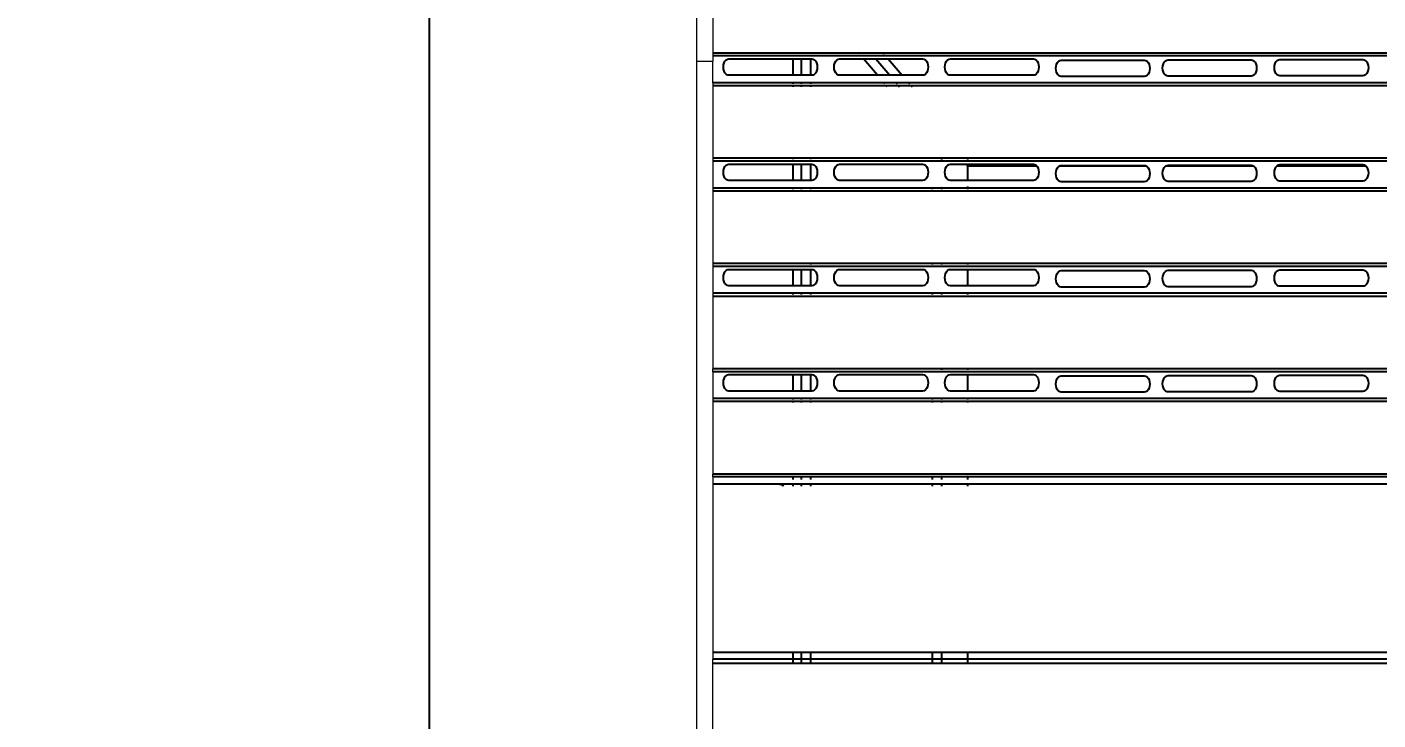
# Model space of a CAD drawing. Header units: inches. Extents: x 236662 to 497023, y -248575 to 81795.
# Drawn here: x 284144 to 284866, y -238488 to -238118 of the extents above; entities that cross this region are included whole.
import ezdxf

# ---------------------------------------------------------------- set-up
doc = ezdxf.new("R2010")
doc.units = ezdxf.units.IN
doc.header["$LTSCALE"] = 10
doc.header["$MEASUREMENT"] = 0
doc.layers.add('04. HP_CUA', color=153, linetype='Continuous')
doc.layers.add('08. HP_DIM', color=118, linetype='Continuous')
doc.layers.add('06. HP_THAY 1', color=134, linetype='Continuous', lineweight=15)
doc.styles.add('text2', font='VHELVCN.TTF')
doc.dimstyles.new('AL-100 (1-50)', dxfattribs={"dimscale": 0.5, "dimtxt": 220, "dimasz": 150, "dimexe": 150, "dimexo": 150, "dimgap": 80, "dimtad": 1, "dimdec": 0, "dimzin": 9, "dimtxsty": 'text2', "dimblk": 'ARCHTICK', "dimcen": 1, "dimdle": 150, "dimclrd": 256, "dimclre": 256, "dimclrt": 7, "dimadec": 0, "dimazin": 0, "dimtfac": 1, "dimtdec": 0, "dimtix": 1, "dimtmove": 2, "dimatfit": 3, "dimldrblk": 'ARCHTICK', "dimfxl": 1, "dimtolj": 1, "dimtzin": 0, "dimlwd": -1, "dimlwe": -1, "dimarcsym": 0})

# ---------------------------------------------------------------- blocks, each defined once
blk = doc.blocks.new('_ArchTick')
at = {"color": 0, "linetype": 'ByBlock', "const_width": 0.15}
blk.add_lwpolyline([(-0.5, -0.5), (0.5, 0.5)], dxfattribs=at)
blk = doc.blocks.new('*D1273')
at = {"layer": '08. HP_DIM', "transparency": 16777216}
for p, q in [((284117.43, -240697.92), (284117.43, -237747.94)), ((284623.91, -237822.94), (284042.43, -237822.94)), ((284427.06, -240622.92), (284042.43, -240622.92))]:
    blk.add_line(p, q, dxfattribs=at)
at = {"layer": 'Defpoints', "color": 0, "transparency": 16777216}
for p in [(284117.43, -237822.94), (284698.91, -237822.94), (284502.06, -240622.92)]:
    blk.add_point(p, dxfattribs=at)
at = {"layer": '08. HP_DIM', "transparency": 16777216, "xscale": 75, "yscale": 75, "zscale": 75}
for p, rotation in [((284117.43, -237822.94), 90), ((284117.43, -240622.92), 270)]:
    blk.add_blockref('_ArchTick', p, dxfattribs=dict(at, rotation=rotation))
at = {"layer": '08. HP_DIM', "color": 7, "transparency": 16777216, "insert": (284021.26, -239222.93), "char_height": 110, "attachment_point": 5, "rotation": 90, "style": 'text2'}
blk.add_mtext('\\A1;2800', dxfattribs=at)
blk = doc.blocks.new('*D1275')
at = {"layer": '08. HP_DIM', "transparency": 16777216}
for p, q in [((284359.24, -240697.92), (284359.24, -237947.92)), ((284427.06, -238022.92), (284284.24, -238022.92)), ((284427.06, -240622.92), (284284.24, -240622.92))]:
    blk.add_line(p, q, dxfattribs=at)
at = {"layer": 'Defpoints', "color": 0, "transparency": 16777216}
for p in [(284359.24, -238022.92), (284502.06, -238022.92), (284502.06, -240622.92)]:
    blk.add_point(p, dxfattribs=at)
at = {"layer": '08. HP_DIM', "transparency": 16777216, "xscale": 75, "yscale": 75, "zscale": 75}
for p, rotation in [((284359.24, -238022.92), 90), ((284359.24, -240622.92), 270)]:
    blk.add_blockref('_ArchTick', p, dxfattribs=dict(at, rotation=rotation))
at = {"layer": '08. HP_DIM', "color": 7, "transparency": 16777216, "insert": (284263.07, -239322.92), "char_height": 110, "attachment_point": 5, "rotation": 90, "style": 'text2'}
blk.add_mtext('\\A1;2600', dxfattribs=at)

msp = doc.modelspace()

# ---------------------------------------------------------------- linework, layer by layer
at = {"layer": '04. HP_CUA'}
for p, q in [((284553.36, -238131.83), (284510.5, -238131.83)), ((286988.17, -238133.38), (284510.5, -238133.38)), ((284516.3, -238138.18), (284516.59, -238137.12)), ((284516.59, -238137.12), (284517.06, -238136.22)), ((284517.06, -238136.22), (284517.67, -238135.52)), ((284517.67, -238135.52), (284518.37, -238135.08)), ((284518.37, -238135.08), (284519.13, -238134.93)), ((284519.13, -238134.93), (284553.36, -238134.93)), ((284553.36, -238131.74), (284553.36, -238131.83)), ((284558.03, -238131.83), (284553.36, -238131.83)), ((284553.36, -238132.06), (284553.36, -238132.21)), ((284553.36, -238134.93), (284553.36, -238143.7)), ((284553.36, -238134.93), (284558.03, -238134.93)), ((284558.03, -238131.83), (284558.03, -238131.74)), ((284562.69, -238131.83), (284558.03, -238131.83)), ((284558.03, -238132.2), (284558.03, -238131.97)), ((284558.03, -238143.7), (284558.03, -238134.93)), ((284558.03, -238134.93), (284562.69, -238134.93)), ((284562.69, -238131.74), (284562.69, -238131.83)), ((284588.46, -238131.83), (284562.69, -238131.83)), ((284562.69, -238132.08), (284562.69, -238132.26)), ((284562.69, -238134.93), (284562.69, -238143.7)), ((284562.69, -238134.93), (284563.47, -238134.93)), ((284563.47, -238134.93), (284564.23, -238135.08)), ((284564.23, -238135.08), (284564.94, -238135.52)), ((284564.94, -238135.52), (284565.54, -238136.22)), ((284565.54, -238136.22), (284566.01, -238137.12)), ((284566.01, -238137.12), (284566.3, -238138.18)), ((284575.47, -238138.18), (284575.77, -238137.12)), ((284575.77, -238137.12), (284576.23, -238136.22)), ((284576.23, -238136.22), (284576.84, -238135.52)), ((284576.84, -238135.52), (284577.55, -238135.08)), ((284577.55, -238135.08), (284578.31, -238134.93)), ((284578.31, -238134.93), (284591.11, -238134.93)), ((284588.46, -238131.83), (284588.38, -238131.74)), ((284595.06, -238131.83), (284588.46, -238131.83)), ((284588.82, -238132.24), (284588.66, -238132.06)), ((284598.6, -238143.7), (284591.11, -238134.93)), ((284591.11, -238134.93), (284597.71, -238134.93)), ((284594.98, -238131.74), (284595.06, -238131.83)), ((284601.65, -238131.83), (284595.06, -238131.83)), ((284595.28, -238132.09), (284595.43, -238132.27)), ((284597.71, -238134.93), (284605.19, -238143.7)), ((284597.71, -238134.93), (284604.3, -238134.93)), ((284601.58, -238131.74), (284601.65, -238131.83)), ((285111.42, -238131.83), (284601.65, -238131.83)), ((284601.88, -238132.1), (284602.05, -238132.29)), ((284604.3, -238134.93), (284611.79, -238143.7)), ((284604.3, -238134.93), (284622.65, -238134.93)), ((284622.65, -238134.93), (284623.4, -238135.08)), ((284623.4, -238135.08), (284624.11, -238135.52)), ((284624.11, -238135.52), (284624.72, -238136.22)), ((284624.72, -238136.22), (284625.19, -238137.12)), ((284625.19, -238137.12), (284625.48, -238138.18)), ((284634.65, -238138.18), (284634.94, -238137.12)), ((284634.94, -238137.12), (284635.41, -238136.22)), ((284635.41, -238136.22), (284636.02, -238135.52)), ((284636.02, -238135.52), (284636.72, -238135.08)), ((284636.72, -238135.08), (284637.48, -238134.93)), ((284637.48, -238134.93), (284681.82, -238134.93)), ((284681.82, -238134.93), (284682.58, -238135.08)), ((284682.58, -238135.08), (284683.29, -238135.52)), ((284683.29, -238135.52), (284683.9, -238136.22)), ((284683.9, -238136.22), (284684.36, -238137.12)), ((284684.36, -238137.12), (284684.65, -238138.18)), ((284693.92, -238138.86), (284694.22, -238137.81)), ((284694.22, -238137.81), (284694.68, -238136.9)), ((284694.68, -238136.9), (284695.29, -238136.2)), ((284695.29, -238136.2), (284696, -238135.76)), ((284696, -238135.76), (284696.76, -238135.61)), ((284696.76, -238135.61), (284741.1, -238135.61)), ((284741.1, -238135.61), (284741.86, -238135.76)), ((284741.86, -238135.76), (284742.56, -238136.2)), ((284742.56, -238136.2), (284743.17, -238136.9)), ((284743.17, -238136.9), (284743.64, -238137.81)), ((284743.64, -238137.81), (284743.93, -238138.86)), ((284751, -238138.7), (284751.3, -238137.65)), ((284751.3, -238137.65), (284751.76, -238136.74)), ((284751.76, -238136.74), (284752.37, -238136.04)), ((284752.37, -238136.04), (284753.08, -238135.6)), ((284753.08, -238135.6), (284753.84, -238135.45)), ((284753.84, -238135.45), (284798.17, -238135.45)), ((284798.17, -238135.45), (284798.93, -238135.6)), ((284798.93, -238135.6), (284799.64, -238136.04)), ((284799.64, -238136.04), (284800.25, -238136.74)), ((284800.25, -238136.74), (284800.72, -238137.65)), ((284800.72, -238137.65), (284801.01, -238138.7)), ((284810.69, -238138.46), (284810.99, -238137.4)), ((284810.99, -238137.4), (284811.45, -238136.5)), ((284811.45, -238136.5), (284812.06, -238135.8)), ((284812.06, -238135.8), (284812.77, -238135.36)), ((284812.77, -238135.36), (284813.53, -238135.21)), ((284813.53, -238135.21), (284857.86, -238135.21)), ((284857.86, -238135.21), (284858.62, -238135.36)), ((284858.62, -238135.36), (284859.33, -238135.8)), ((284859.33, -238135.8), (284859.94, -238136.5)), ((284859.94, -238136.5), (284860.4, -238137.4)), ((284860.4, -238137.4), (284860.7, -238138.46)), ((284516.2, -238139.32), (284516.3, -238138.18)), ((284516.3, -238140.45), (284516.2, -238139.32)), ((284516.59, -238141.51), (284516.3, -238140.45)), ((284517.06, -238142.41), (284516.59, -238141.51)), ((284517.67, -238143.11), (284517.06, -238142.41)), ((284518.37, -238143.55), (284517.67, -238143.11)), ((284519.13, -238143.7), (284518.37, -238143.55)), ((284553.36, -238143.7), (284519.13, -238143.7)), ((284558.03, -238143.7), (284553.36, -238143.7)), ((284562.69, -238143.7), (284558.03, -238143.7)), ((284563.47, -238143.7), (284562.69, -238143.7)), ((284564.23, -238143.55), (284563.47, -238143.7)), ((284564.94, -238143.11), (284564.23, -238143.55)), ((284565.54, -238142.41), (284564.94, -238143.11)), ((284566.01, -238141.51), (284565.54, -238142.41)), ((284566.3, -238140.45), (284566.01, -238141.51)), ((284566.3, -238138.18), (284566.4, -238139.32)), ((284566.4, -238139.32), (284566.3, -238140.45)), ((284575.37, -238139.32), (284575.47, -238138.18)), ((284575.47, -238140.45), (284575.37, -238139.32)), ((284575.77, -238141.51), (284575.47, -238140.45)), ((284576.23, -238142.41), (284575.77, -238141.51)), ((284576.84, -238143.11), (284576.23, -238142.41)), ((284577.55, -238143.55), (284576.84, -238143.11)), ((284578.31, -238143.7), (284577.55, -238143.55)), ((284598.6, -238143.7), (284578.31, -238143.7)), ((284605.19, -238143.7), (284598.6, -238143.7)), ((284611.79, -238143.7), (284605.19, -238143.7)), ((284622.65, -238143.7), (284611.79, -238143.7)), ((284623.4, -238143.55), (284622.65, -238143.7)), ((284624.11, -238143.11), (284623.4, -238143.55)), ((284624.72, -238142.41), (284624.11, -238143.11)), ((284625.19, -238141.51), (284624.72, -238142.41)), ((284625.48, -238140.45), (284625.19, -238141.51)), ((284625.48, -238138.18), (284625.58, -238139.32)), ((284625.58, -238139.32), (284625.48, -238140.45)), ((284634.55, -238139.32), (284634.65, -238138.18)), ((284634.65, -238140.45), (284634.55, -238139.32)), ((284634.94, -238141.51), (284634.65, -238140.45)), ((284635.41, -238142.41), (284634.94, -238141.51)), ((284636.02, -238143.11), (284635.41, -238142.41)), ((284636.72, -238143.55), (284636.02, -238143.11)), ((284637.48, -238143.7), (284636.72, -238143.55)), ((284681.82, -238143.7), (284637.48, -238143.7)), ((284682.58, -238143.55), (284681.82, -238143.7)), ((284683.29, -238143.11), (284682.58, -238143.55)), ((284683.9, -238142.41), (284683.29, -238143.11)), ((284684.36, -238141.51), (284683.9, -238142.41)), ((284684.65, -238140.45), (284684.36, -238141.51)), ((284684.65, -238138.18), (284684.75, -238139.32)), ((284684.75, -238139.32), (284684.65, -238140.45)), ((284693.82, -238140), (284693.92, -238138.86)), ((284693.92, -238141.13), (284693.82, -238140)), ((284694.22, -238142.19), (284693.92, -238141.13)), ((284694.68, -238143.1), (284694.22, -238142.19)), ((284695.29, -238143.79), (284694.68, -238143.1)), ((284696, -238144.23), (284695.29, -238143.79)), ((284696.76, -238144.38), (284696, -238144.23)), ((284741.1, -238144.38), (284696.76, -238144.38)), ((284741.86, -238144.23), (284741.1, -238144.38)), ((284742.56, -238143.79), (284741.86, -238144.23)), ((284743.17, -238143.1), (284742.56, -238143.79)), ((284743.64, -238142.19), (284743.17, -238143.1)), ((284743.93, -238141.13), (284743.64, -238142.19)), ((284743.93, -238138.86), (284744.03, -238140)), ((284744.03, -238140), (284743.93, -238141.13)), ((284750.9, -238139.84), (284751, -238138.7)), ((284751, -238140.97), (284750.9, -238139.84)), ((284751.3, -238142.03), (284751, -238140.97)), ((284751.76, -238142.94), (284751.3, -238142.03)), ((284752.37, -238143.63), (284751.76, -238142.94)), ((284753.08, -238144.07), (284752.37, -238143.63)), ((284753.84, -238144.22), (284753.08, -238144.07)), ((284798.17, -238144.22), (284753.84, -238144.22)), ((284798.93, -238144.07), (284798.17, -238144.22)), ((284799.64, -238143.63), (284798.93, -238144.07)), ((284800.25, -238142.94), (284799.64, -238143.63)), ((284800.72, -238142.03), (284800.25, -238142.94)), ((284801.01, -238140.97), (284800.72, -238142.03)), ((284801.01, -238138.7), (284801.11, -238139.84)), ((284801.11, -238139.84), (284801.01, -238140.97)), ((284810.59, -238139.6), (284810.69, -238138.46)), ((284810.69, -238140.73), (284810.59, -238139.6)), ((284810.99, -238141.79), (284810.69, -238140.73)), ((284811.45, -238142.7), (284810.99, -238141.79)), ((284812.06, -238143.39), (284811.45, -238142.7)), ((284812.77, -238143.83), (284812.06, -238143.39)), ((284813.53, -238143.98), (284812.77, -238143.83)), ((284857.86, -238143.98), (284813.53, -238143.98)), ((284858.62, -238143.83), (284857.86, -238143.98)), ((284859.33, -238143.39), (284858.62, -238143.83)), ((284859.94, -238142.7), (284859.33, -238143.39)), ((284860.4, -238141.79), (284859.94, -238142.7)), ((284860.7, -238140.73), (284860.4, -238141.79)), ((284860.7, -238138.46), (284860.8, -238139.6)), ((284860.8, -238139.6), (284860.7, -238140.73)), ((284553.36, -238147.69), (284510.5, -238147.69)), ((284553.36, -238149.35), (284510.5, -238149.35)), ((284553.36, -238147.47), (284553.36, -238147.56)), ((284553.36, -238147.69), (284553.36, -238148.28)), ((284558.03, -238147.69), (284553.36, -238147.69)), ((284553.36, -238149.11), (284553.36, -238149.35)), ((284553.36, -238149.35), (284553.36, -238149.79)), ((284558.03, -238149.35), (284553.36, -238149.35)), ((284558.03, -238148.28), (284558.03, -238147.69)), ((284562.69, -238147.69), (284558.03, -238147.69)), ((284558.03, -238149.35), (284558.03, -238149.11)), ((284558.03, -238149.79), (284558.03, -238149.35)), ((284562.69, -238149.35), (284558.03, -238149.35)), ((284562.69, -238147.17), (284562.69, -238147.2)), ((284562.69, -238147.27), (284562.69, -238147.33)), ((284562.69, -238147.5), (284562.69, -238147.59)), ((284562.69, -238147.69), (284562.69, -238148.28)), ((284602.01, -238147.69), (284562.69, -238147.69)), ((284562.69, -238149.11), (284562.69, -238149.35)), ((284562.69, -238149.35), (284562.69, -238149.79)), ((284603.42, -238149.35), (284562.69, -238149.35)), ((284602.51, -238148.28), (284602.01, -238147.69)), ((284608.6, -238147.69), (284602.01, -238147.69)), ((284603.42, -238149.35), (284603.22, -238149.11)), ((284603.8, -238149.79), (284603.42, -238149.35)), ((284610.02, -238149.35), (284603.42, -238149.35)), ((284608.35, -238147.4), (284608.38, -238147.43)), ((284608.45, -238147.51), (284608.47, -238147.53)), ((284608.6, -238147.69), (284609.1, -238148.28)), ((284615.2, -238147.69), (284608.6, -238147.69)), ((284609.81, -238149.11), (284610.02, -238149.35)), ((284610.02, -238149.35), (284610.39, -238149.79)), ((284616.62, -238149.35), (284610.02, -238149.35)), ((284614.93, -238147.38), (284614.97, -238147.42)), ((284615.2, -238147.69), (284615.7, -238148.28)), ((285097.87, -238147.69), (284615.2, -238147.69)), ((284616.41, -238149.11), (284616.62, -238149.35)), ((284616.62, -238149.35), (284616.99, -238149.79)), ((285096.46, -238149.35), (284616.62, -238149.35)), ((284553.36, -238188.02), (284510.5, -238188.02)), ((284553.36, -238187.93), (284553.36, -238188.02)), ((284558.03, -238188.02), (284553.36, -238188.02)), ((284553.36, -238188.14), (284553.36, -238188.4)), ((284553.36, -238188.43), (284553.36, -238188.47)), ((284558.03, -238188.02), (284558.03, -238187.93)), ((284562.69, -238188.02), (284558.03, -238188.02)), ((284558.03, -238188.37), (284558.03, -238188.15)), ((284562.69, -238187.93), (284562.69, -238188.02)), ((284627.99, -238188.02), (284562.69, -238188.02)), ((284562.69, -238188.15), (284562.69, -238188.41)), ((284627.99, -238188.02), (284627.99, -238187.93)), ((284632.66, -238188.02), (284627.99, -238188.02)), ((284632.66, -238187.93), (284632.66, -238188.02)), ((284646.65, -238188.02), (284632.66, -238188.02)), ((284632.66, -238188.26), (284632.66, -238188.59)), ((284646.65, -238188.02), (284646.65, -238187.93)), ((285066.42, -238188.02), (284646.65, -238188.02)), ((284646.65, -238188.28), (284646.65, -238188.64)), ((286988.17, -238189.57), (284510.5, -238189.57)), ((284516.2, -238195.51), (284516.3, -238194.37)), ((284516.3, -238196.64), (284516.2, -238195.51)), ((284516.3, -238194.37), (284516.59, -238193.31)), ((284516.59, -238193.31), (284517.06, -238192.41)), ((284517.06, -238192.41), (284517.67, -238191.71)), ((284517.67, -238191.71), (284518.37, -238191.27)), ((284518.37, -238191.27), (284519.13, -238191.12)), ((284519.13, -238191.12), (284553.36, -238191.12)), ((284553.36, -238191.12), (284553.36, -238199.89)), ((284553.36, -238191.12), (284558.03, -238191.12)), ((284558.03, -238199.89), (284558.03, -238191.12)), ((284558.03, -238191.12), (284562.69, -238191.12)), ((284562.69, -238191.12), (284562.69, -238199.89)), ((284562.69, -238191.12), (284563.47, -238191.12)), ((284563.47, -238191.12), (284564.23, -238191.27)), ((284564.23, -238191.27), (284564.94, -238191.71)), ((284564.94, -238191.71), (284565.54, -238192.41)), ((284565.54, -238192.41), (284566.01, -238193.31)), ((284566.01, -238193.31), (284566.3, -238194.37)), ((284566.3, -238194.37), (284566.4, -238195.51)), ((284566.4, -238195.51), (284566.3, -238196.64)), ((284575.37, -238195.51), (284575.47, -238194.37)), ((284575.47, -238196.64), (284575.37, -238195.51)), ((284575.47, -238194.37), (284575.77, -238193.31)), ((284575.77, -238193.31), (284576.23, -238192.41)), ((284576.23, -238192.41), (284576.84, -238191.71)), ((284576.84, -238191.71), (284577.55, -238191.27)), ((284577.55, -238191.27), (284578.31, -238191.12)), ((284578.31, -238191.12), (284622.65, -238191.12)), ((284622.65, -238191.12), (284623.4, -238191.27)), ((284623.4, -238191.27), (284624.11, -238191.71)), ((284624.11, -238191.71), (284624.72, -238192.41)), ((284624.72, -238192.41), (284625.19, -238193.31)), ((284625.19, -238193.31), (284625.48, -238194.37)), ((284625.48, -238194.37), (284625.58, -238195.51)), ((284625.58, -238195.51), (284625.48, -238196.64)), ((284634.55, -238195.51), (284634.65, -238194.37)), ((284634.65, -238196.64), (284634.55, -238195.51)), ((284634.65, -238194.37), (284634.94, -238193.31)), ((284634.94, -238193.31), (284635.41, -238192.41)), ((284635.41, -238192.41), (284636.02, -238191.71)), ((284636.02, -238191.71), (284636.72, -238191.27)), ((284636.72, -238191.27), (284637.48, -238191.12)), ((284637.48, -238191.12), (284646.65, -238191.12)), ((284646.65, -238192.25), (284646.65, -238191.12)), ((284646.65, -238191.12), (284681.82, -238191.12)), ((284683.76, -238192.25), (284646.65, -238192.25)), ((284646.65, -238192.25), (284646.65, -238199.89)), ((284681.82, -238191.12), (284682.58, -238191.27)), ((284682.58, -238191.27), (284683.29, -238191.71)), ((284683.29, -238191.71), (284683.76, -238192.25)), ((284683.76, -238192.25), (284683.9, -238192.41)), ((284683.9, -238192.41), (284684.36, -238193.31)), ((284684.36, -238193.31), (284684.65, -238194.37)), ((284684.65, -238194.37), (284684.75, -238195.51)), ((284684.75, -238195.51), (284684.65, -238196.64)), ((284693.82, -238196.19), (284693.92, -238195.05)), ((284693.92, -238195.05), (284694.22, -238194)), ((284694.22, -238194), (284694.68, -238193.09)), ((284694.68, -238193.09), (284695.29, -238192.39)), ((284695.29, -238192.39), (284695.53, -238192.25)), ((284695.53, -238192.25), (284696, -238191.95)), ((284742.33, -238192.25), (284695.53, -238192.25)), ((284696, -238191.95), (284696.76, -238191.8)), ((284696.76, -238191.8), (284741.1, -238191.8)), ((284741.1, -238191.8), (284741.86, -238191.95)), ((284741.86, -238191.95), (284742.33, -238192.25)), ((284742.33, -238192.25), (284742.56, -238192.39)), ((284742.56, -238192.39), (284743.17, -238193.09)), ((284743.17, -238193.09), (284743.64, -238194)), ((284743.64, -238194), (284743.93, -238195.05)), ((284743.93, -238195.05), (284744.03, -238196.19)), ((284750.9, -238196.03), (284751, -238194.89)), ((284751, -238194.89), (284751.3, -238193.84)), ((284751.3, -238193.84), (284751.76, -238192.93)), ((284751.76, -238192.93), (284752.36, -238192.25)), ((284752.36, -238192.25), (284753.08, -238191.79)), ((284799.65, -238192.25), (284752.36, -238192.25)), ((284753.08, -238191.79), (284753.84, -238191.64)), ((284753.84, -238191.64), (284798.17, -238191.64)), ((284798.17, -238191.64), (284798.93, -238191.79)), ((284798.93, -238191.79), (284799.65, -238192.25)), ((284799.65, -238192.25), (284800.25, -238192.93)), ((284800.25, -238192.93), (284800.72, -238193.84)), ((284800.72, -238193.84), (284801.01, -238194.89)), ((284801.01, -238194.89), (284801.11, -238196.03)), ((284810.59, -238195.79), (284810.69, -238194.65)), ((284810.69, -238194.65), (284810.99, -238193.59)), ((284810.99, -238193.59), (284811.45, -238192.69)), ((284811.45, -238192.69), (284811.84, -238192.25)), ((284811.84, -238192.25), (284812.06, -238191.99)), ((284859.55, -238192.25), (284811.84, -238192.25)), ((284812.06, -238191.99), (284812.77, -238191.55)), ((284812.77, -238191.55), (284813.53, -238191.4)), ((284813.53, -238191.4), (284857.86, -238191.4)), ((284857.86, -238191.4), (284858.62, -238191.55)), ((284858.62, -238191.55), (284859.33, -238191.99)), ((284859.33, -238191.99), (284859.55, -238192.25)), ((284859.55, -238192.25), (284859.94, -238192.69)), ((284859.94, -238192.69), (284860.4, -238193.59)), ((284860.4, -238193.59), (284860.7, -238194.65)), ((284860.7, -238194.65), (284860.8, -238195.79)), ((284516.59, -238197.7), (284516.3, -238196.64)), ((284517.06, -238198.6), (284516.59, -238197.7)), ((284517.67, -238199.3), (284517.06, -238198.6)), ((284518.37, -238199.74), (284517.67, -238199.3)), ((284519.13, -238199.89), (284518.37, -238199.74)), ((284553.36, -238199.89), (284519.13, -238199.89)), ((284558.03, -238199.89), (284553.36, -238199.89)), ((284562.69, -238199.89), (284558.03, -238199.89)), ((284563.47, -238199.89), (284562.69, -238199.89)), ((284564.23, -238199.74), (284563.47, -238199.89)), ((284564.94, -238199.3), (284564.23, -238199.74)), ((284565.54, -238198.6), (284564.94, -238199.3)), ((284566.01, -238197.7), (284565.54, -238198.6)), ((284566.3, -238196.64), (284566.01, -238197.7)), ((284575.77, -238197.7), (284575.47, -238196.64)), ((284576.23, -238198.6), (284575.77, -238197.7)), ((284576.84, -238199.3), (284576.23, -238198.6)), ((284577.55, -238199.74), (284576.84, -238199.3)), ((284578.31, -238199.89), (284577.55, -238199.74)), ((284622.65, -238199.89), (284578.31, -238199.89)), ((284623.4, -238199.74), (284622.65, -238199.89)), ((284624.11, -238199.3), (284623.4, -238199.74)), ((284624.72, -238198.6), (284624.11, -238199.3)), ((284625.19, -238197.7), (284624.72, -238198.6)), ((284625.48, -238196.64), (284625.19, -238197.7)), ((284634.94, -238197.7), (284634.65, -238196.64)), ((284635.41, -238198.6), (284634.94, -238197.7)), ((284636.02, -238199.3), (284635.41, -238198.6)), ((284636.72, -238199.74), (284636.02, -238199.3)), ((284637.48, -238199.89), (284636.72, -238199.74)), ((284646.65, -238199.89), (284637.48, -238199.89)), ((284681.82, -238199.89), (284646.65, -238199.89)), ((284682.58, -238199.74), (284681.82, -238199.89)), ((284683.29, -238199.3), (284682.58, -238199.74)), ((284683.9, -238198.6), (284683.29, -238199.3)), ((284684.36, -238197.7), (284683.9, -238198.6)), ((284684.65, -238196.64), (284684.36, -238197.7)), ((284693.92, -238197.32), (284693.82, -238196.19)), ((284694.22, -238198.38), (284693.92, -238197.32)), ((284694.68, -238199.29), (284694.22, -238198.38)), ((284695.29, -238199.98), (284694.68, -238199.29)), ((284696, -238200.42), (284695.29, -238199.98)), ((284696.76, -238200.57), (284696, -238200.42)), ((284741.1, -238200.57), (284696.76, -238200.57)), ((284741.86, -238200.42), (284741.1, -238200.57)), ((284742.56, -238199.98), (284741.86, -238200.42)), ((284743.17, -238199.29), (284742.56, -238199.98)), ((284743.64, -238198.38), (284743.17, -238199.29)), ((284743.93, -238197.32), (284743.64, -238198.38)), ((284744.03, -238196.19), (284743.93, -238197.32)), ((284751, -238197.16), (284750.9, -238196.03)), ((284751.3, -238198.22), (284751, -238197.16)), ((284751.76, -238199.13), (284751.3, -238198.22)), ((284752.37, -238199.82), (284751.76, -238199.13)), ((284753.08, -238200.26), (284752.37, -238199.82)), ((284753.84, -238200.41), (284753.08, -238200.26)), ((284798.17, -238200.41), (284753.84, -238200.41)), ((284798.93, -238200.26), (284798.17, -238200.41)), ((284799.64, -238199.82), (284798.93, -238200.26)), ((284800.25, -238199.13), (284799.64, -238199.82)), ((284800.72, -238198.22), (284800.25, -238199.13)), ((284801.01, -238197.16), (284800.72, -238198.22)), ((284801.11, -238196.03), (284801.01, -238197.16)), ((284810.69, -238196.92), (284810.59, -238195.79)), ((284810.99, -238197.98), (284810.69, -238196.92)), ((284811.45, -238198.89), (284810.99, -238197.98)), ((284812.06, -238199.58), (284811.45, -238198.89)), ((284812.77, -238200.02), (284812.06, -238199.58)), ((284813.53, -238200.17), (284812.77, -238200.02)), ((284857.86, -238200.17), (284813.53, -238200.17)), ((284858.62, -238200.02), (284857.86, -238200.17)), ((284859.33, -238199.58), (284858.62, -238200.02)), ((284859.94, -238198.89), (284859.33, -238199.58)), ((284860.4, -238197.98), (284859.94, -238198.89)), ((284860.7, -238196.92), (284860.4, -238197.98)), ((284860.8, -238195.79), (284860.7, -238196.92)), ((284553.36, -238203.88), (284510.5, -238203.88)), ((284553.36, -238205.54), (284510.5, -238205.54)), ((284553.36, -238203.51), (284553.36, -238203.56)), ((284553.36, -238203.66), (284553.36, -238203.78)), ((284553.36, -238203.88), (284553.36, -238204.47)), ((284558.03, -238203.88), (284553.36, -238203.88)), ((284553.36, -238205.3), (284553.36, -238205.54)), ((284553.36, -238205.54), (284553.36, -238205.98)), ((284558.03, -238205.54), (284553.36, -238205.54)), ((284558.03, -238203.78), (284558.03, -238203.65)), ((284558.03, -238204.47), (284558.03, -238203.88)), ((284562.69, -238203.88), (284558.03, -238203.88)), ((284558.03, -238205.54), (284558.03, -238205.3)), ((284558.03, -238205.98), (284558.03, -238205.54)), ((284562.69, -238205.54), (284558.03, -238205.54)), ((284562.69, -238203.46), (284562.69, -238203.52)), ((284562.69, -238203.88), (284562.69, -238204.47)), ((284627.99, -238203.88), (284562.69, -238203.88)), ((284562.69, -238205.3), (284562.69, -238205.54)), ((284562.69, -238205.54), (284562.69, -238205.98)), ((284627.99, -238205.54), (284562.69, -238205.54)), ((284627.99, -238203.26), (284627.99, -238203.23)), ((284627.99, -238203.64), (284627.99, -238203.56)), ((284627.99, -238204.47), (284627.99, -238203.88)), ((284632.66, -238203.88), (284627.99, -238203.88)), ((284627.99, -238205.54), (284627.99, -238205.3)), ((284627.99, -238205.98), (284627.99, -238205.54)), ((284632.66, -238205.54), (284627.99, -238205.54)), ((284632.66, -238203.22), (284632.66, -238203.25)), ((284632.66, -238203.57), (284632.66, -238203.63)), ((284632.66, -238203.88), (284632.66, -238204.47)), ((284646.65, -238203.88), (284632.66, -238203.88)), ((284632.66, -238205.3), (284632.66, -238205.54)), ((284632.66, -238205.54), (284632.66, -238205.98)), ((284646.65, -238205.54), (284632.66, -238205.54)), ((284646.65, -238203.16), (284646.65, -238203.19)), ((284646.65, -238203.54), (284646.65, -238203.61)), ((284646.65, -238203.88), (284646.65, -238204.47)), ((285066.42, -238203.88), (284646.65, -238203.88)), ((284646.65, -238205.3), (284646.65, -238205.54)), ((284646.65, -238205.54), (284646.65, -238205.98)), ((285066.42, -238205.54), (284646.65, -238205.54)), ((284553.36, -238244.21), (284510.5, -238244.21)), ((286988.17, -238245.76), (284510.5, -238245.76)), ((284553.36, -238244.12), (284553.36, -238244.21)), ((284558.03, -238244.21), (284553.36, -238244.21)), ((284553.36, -238244.34), (284553.36, -238244.59)), ((284558.03, -238244.21), (284558.03, -238244.12)), ((284562.69, -238244.21), (284558.03, -238244.21)), ((284558.03, -238244.62), (284558.03, -238244.34)), ((284562.69, -238244.12), (284562.69, -238244.21)), ((284627.99, -238244.21), (284562.69, -238244.21)), ((284562.69, -238244.35), (284562.69, -238244.64)), ((284627.99, -238244.21), (284627.99, -238244.12)), ((284632.66, -238244.21), (284627.99, -238244.21)), ((284627.99, -238244.66), (284627.99, -238244.44)), ((284632.66, -238244.12), (284632.66, -238244.21)), ((284646.65, -238244.21), (284632.66, -238244.21)), ((284632.66, -238244.47), (284632.66, -238244.76)), ((284646.65, -238244.12), (284646.65, -238244.21)), ((285066.42, -238244.21), (284646.65, -238244.21)), ((284646.65, -238244.49), (284646.65, -238244.71)), ((284516.2, -238251.7), (284516.3, -238250.56)), ((284516.3, -238252.83), (284516.2, -238251.7)), ((284516.3, -238250.56), (284516.59, -238249.5)), ((284516.59, -238253.89), (284516.3, -238252.83)), ((284516.59, -238249.5), (284517.06, -238248.6)), ((284517.06, -238248.6), (284517.67, -238247.9)), ((284517.67, -238247.9), (284518.37, -238247.46)), ((284518.37, -238247.46), (284519.13, -238247.31)), ((284519.13, -238247.31), (284553.36, -238247.31)), ((284553.36, -238247.31), (284553.36, -238256.08)), ((284553.36, -238247.31), (284558.03, -238247.31)), ((284558.03, -238256.08), (284558.03, -238247.31)), ((284558.03, -238247.31), (284562.69, -238247.31)), ((284562.69, -238247.31), (284562.69, -238256.08)), ((284562.69, -238247.31), (284563.47, -238247.31)), ((284563.47, -238247.31), (284564.23, -238247.46)), ((284564.23, -238247.46), (284564.94, -238247.9)), ((284564.94, -238247.9), (284565.54, -238248.6)), ((284565.54, -238248.6), (284566.01, -238249.5)), ((284566.01, -238249.5), (284566.3, -238250.56)), ((284566.3, -238252.83), (284566.01, -238253.89)), ((284566.3, -238250.56), (284566.4, -238251.7)), ((284566.4, -238251.7), (284566.3, -238252.83)), ((284575.37, -238251.7), (284575.47, -238250.56)), ((284575.47, -238252.83), (284575.37, -238251.7)), ((284575.47, -238250.56), (284575.77, -238249.5)), ((284575.77, -238253.89), (284575.47, -238252.83)), ((284575.77, -238249.5), (284576.23, -238248.6)), ((284576.23, -238248.6), (284576.84, -238247.9)), ((284576.84, -238247.9), (284577.55, -238247.46)), ((284577.55, -238247.46), (284578.31, -238247.31)), ((284578.31, -238247.31), (284622.65, -238247.31)), ((284622.65, -238247.31), (284623.4, -238247.46)), ((284623.4, -238247.46), (284624.11, -238247.9)), ((284624.11, -238247.9), (284624.72, -238248.6)), ((284624.72, -238248.6), (284625.19, -238249.5)), ((284625.19, -238249.5), (284625.48, -238250.56)), ((284625.48, -238252.83), (284625.19, -238253.89)), ((284625.48, -238250.56), (284625.58, -238251.7)), ((284625.58, -238251.7), (284625.48, -238252.83)), ((284634.55, -238251.7), (284634.65, -238250.56)), ((284634.65, -238252.83), (284634.55, -238251.7)), ((284634.65, -238250.56), (284634.94, -238249.5)), ((284634.94, -238253.89), (284634.65, -238252.83)), ((284634.94, -238249.5), (284635.41, -238248.6)), ((284635.41, -238248.6), (284636.02, -238247.9)), ((284636.02, -238247.9), (284636.72, -238247.46)), ((284636.72, -238247.46), (284637.48, -238247.31)), ((284637.48, -238247.31), (284646.65, -238247.31)), ((284646.65, -238247.31), (284646.65, -238256.08)), ((284646.65, -238247.31), (284681.82, -238247.31)), ((284681.82, -238247.31), (284682.58, -238247.46)), ((284682.58, -238247.46), (284683.29, -238247.9)), ((284683.29, -238247.9), (284683.9, -238248.6)), ((284683.9, -238248.6), (284684.36, -238249.5)), ((284684.36, -238249.5), (284684.65, -238250.56)), ((284684.65, -238252.83), (284684.36, -238253.89)), ((284684.65, -238250.56), (284684.75, -238251.7)), ((284684.75, -238251.7), (284684.65, -238252.83)), ((284693.82, -238252.38), (284693.92, -238251.24)), ((284693.92, -238253.51), (284693.82, -238252.38)), ((284693.92, -238251.24), (284694.22, -238250.19)), ((284694.22, -238250.19), (284694.68, -238249.28)), ((284694.68, -238249.28), (284695.29, -238248.58)), ((284695.29, -238248.58), (284696, -238248.14)), ((284696, -238248.14), (284696.76, -238247.99)), ((284696.76, -238247.99), (284741.1, -238247.99)), ((284741.1, -238247.99), (284741.86, -238248.14)), ((284741.86, -238248.14), (284742.56, -238248.58)), ((284742.56, -238248.58), (284743.17, -238249.28)), ((284743.17, -238249.28), (284743.64, -238250.19)), ((284743.64, -238250.19), (284743.93, -238251.24)), ((284743.93, -238251.24), (284744.03, -238252.38)), ((284744.03, -238252.38), (284743.93, -238253.51)), ((284750.9, -238252.22), (284751, -238251.08)), ((284751, -238253.35), (284750.9, -238252.22)), ((284751, -238251.08), (284751.3, -238250.03)), ((284751.3, -238254.41), (284751, -238253.35)), ((284751.3, -238250.03), (284751.76, -238249.12)), ((284751.76, -238249.12), (284752.37, -238248.42)), ((284752.37, -238248.42), (284753.08, -238247.98)), ((284753.08, -238247.98), (284753.84, -238247.83)), ((284753.84, -238247.83), (284798.17, -238247.83)), ((284798.17, -238247.83), (284798.93, -238247.98)), ((284798.93, -238247.98), (284799.64, -238248.42)), ((284799.64, -238248.42), (284800.25, -238249.12)), ((284800.25, -238249.12), (284800.72, -238250.03)), ((284800.72, -238250.03), (284801.01, -238251.08)), ((284801.01, -238253.35), (284800.72, -238254.41)), ((284801.01, -238251.08), (284801.11, -238252.22)), ((284801.11, -238252.22), (284801.01, -238253.35)), ((284810.59, -238251.98), (284810.69, -238250.84)), ((284810.69, -238253.11), (284810.59, -238251.98)), ((284810.69, -238250.84), (284810.99, -238249.78)), ((284810.99, -238254.17), (284810.69, -238253.11)), ((284810.99, -238249.78), (284811.45, -238248.88)), ((284811.45, -238248.88), (284812.06, -238248.18)), ((284812.06, -238248.18), (284812.77, -238247.74)), ((284812.77, -238247.74), (284813.53, -238247.59)), ((284813.53, -238247.59), (284857.86, -238247.59)), ((284857.86, -238247.59), (284858.62, -238247.74)), ((284858.62, -238247.74), (284859.33, -238248.18)), ((284859.33, -238248.18), (284859.94, -238248.88)), ((284859.94, -238248.88), (284860.4, -238249.78)), ((284860.4, -238249.78), (284860.7, -238250.84)), ((284860.7, -238253.11), (284860.4, -238254.17)), ((284860.7, -238250.84), (284860.8, -238251.98)), ((284860.8, -238251.98), (284860.7, -238253.11)), ((284553.36, -238260.07), (284510.5, -238260.07)), ((284517.06, -238254.79), (284516.59, -238253.89)), ((284517.67, -238255.49), (284517.06, -238254.79)), ((284518.37, -238255.93), (284517.67, -238255.49)), ((284519.13, -238256.08), (284518.37, -238255.93)), ((284553.36, -238256.08), (284519.13, -238256.08)), ((284558.03, -238256.08), (284553.36, -238256.08)), ((284553.36, -238260.07), (284553.36, -238260.66)), ((284558.03, -238260.07), (284553.36, -238260.07)), ((284562.69, -238256.08), (284558.03, -238256.08)), ((284558.03, -238259.62), (284558.03, -238259.59)), ((284558.03, -238259.73), (284558.03, -238259.68)), ((284558.03, -238259.98), (284558.03, -238259.89)), ((284558.03, -238260.66), (284558.03, -238260.07)), ((284562.69, -238260.07), (284558.03, -238260.07)), ((284563.47, -238256.08), (284562.69, -238256.08)), ((284562.69, -238260.07), (284562.69, -238260.66)), ((284627.99, -238260.07), (284562.69, -238260.07)), ((284564.23, -238255.93), (284563.47, -238256.08)), ((284564.94, -238255.49), (284564.23, -238255.93)), ((284565.54, -238254.79), (284564.94, -238255.49)), ((284566.01, -238253.89), (284565.54, -238254.79)), ((284576.23, -238254.79), (284575.77, -238253.89)), ((284576.84, -238255.49), (284576.23, -238254.79)), ((284577.55, -238255.93), (284576.84, -238255.49)), ((284578.31, -238256.08), (284577.55, -238255.93)), ((284622.65, -238256.08), (284578.31, -238256.08)), ((284623.4, -238255.93), (284622.65, -238256.08)), ((284624.11, -238255.49), (284623.4, -238255.93)), ((284624.72, -238254.79), (284624.11, -238255.49)), ((284625.19, -238253.89), (284624.72, -238254.79)), ((284627.99, -238259.83), (284627.99, -238259.77)), ((284627.99, -238260.66), (284627.99, -238260.07)), ((284632.66, -238260.07), (284627.99, -238260.07)), ((284632.66, -238259.82), (284632.66, -238259.74)), ((284632.66, -238260.07), (284632.66, -238260.66)), ((284646.65, -238260.07), (284632.66, -238260.07)), ((284635.41, -238254.79), (284634.94, -238253.89)), ((284636.02, -238255.49), (284635.41, -238254.79)), ((284636.72, -238255.93), (284636.02, -238255.49)), ((284637.48, -238256.08), (284636.72, -238255.93)), ((284646.65, -238256.08), (284637.48, -238256.08)), ((284681.82, -238256.08), (284646.65, -238256.08)), ((284646.65, -238260.07), (284646.65, -238260.66)), ((285066.42, -238260.07), (284646.65, -238260.07)), ((284682.58, -238255.93), (284681.82, -238256.08)), ((284683.29, -238255.49), (284682.58, -238255.93)), ((284683.9, -238254.79), (284683.29, -238255.49)), ((284684.36, -238253.89), (284683.9, -238254.79)), ((284694.22, -238254.57), (284693.92, -238253.51)), ((284694.68, -238255.48), (284694.22, -238254.57)), ((284695.29, -238256.17), (284694.68, -238255.48)), ((284696, -238256.61), (284695.29, -238256.17)), ((284696.76, -238256.76), (284696, -238256.61)), ((284741.1, -238256.76), (284696.76, -238256.76)), ((284741.86, -238256.61), (284741.1, -238256.76)), ((284742.56, -238256.17), (284741.86, -238256.61)), ((284743.17, -238255.48), (284742.56, -238256.17)), ((284743.64, -238254.57), (284743.17, -238255.48)), ((284743.93, -238253.51), (284743.64, -238254.57)), ((284751.76, -238255.32), (284751.3, -238254.41)), ((284752.37, -238256.01), (284751.76, -238255.32)), ((284753.08, -238256.45), (284752.37, -238256.01)), ((284753.84, -238256.6), (284753.08, -238256.45)), ((284798.17, -238256.6), (284753.84, -238256.6)), ((284798.93, -238256.45), (284798.17, -238256.6)), ((284799.64, -238256.01), (284798.93, -238256.45)), ((284800.25, -238255.32), (284799.64, -238256.01)), ((284800.72, -238254.41), (284800.25, -238255.32)), ((284811.45, -238255.08), (284810.99, -238254.17)), ((284812.06, -238255.77), (284811.45, -238255.08)), ((284812.77, -238256.21), (284812.06, -238255.77)), ((284813.53, -238256.36), (284812.77, -238256.21)), ((284857.86, -238256.36), (284813.53, -238256.36)), ((284858.62, -238256.21), (284857.86, -238256.36)), ((284859.33, -238255.77), (284858.62, -238256.21)), ((284859.94, -238255.08), (284859.33, -238255.77)), ((284860.4, -238254.17), (284859.94, -238255.08)), ((284553.36, -238261.73), (284510.5, -238261.73)), ((284553.36, -238261.49), (284553.36, -238261.73)), ((284553.36, -238261.73), (284553.36, -238262.17)), ((284558.03, -238261.73), (284553.36, -238261.73)), ((284558.03, -238261.73), (284558.03, -238261.49)), ((284558.03, -238262.17), (284558.03, -238261.73)), ((284562.69, -238261.73), (284558.03, -238261.73)), ((284562.69, -238261.49), (284562.69, -238261.73)), ((284562.69, -238261.73), (284562.69, -238262.17)), ((284627.99, -238261.73), (284562.69, -238261.73)), ((284627.99, -238261.73), (284627.99, -238261.49)), ((284627.99, -238262.17), (284627.99, -238261.73)), ((284632.66, -238261.73), (284627.99, -238261.73)), ((284632.66, -238261.49), (284632.66, -238261.73)), ((284632.66, -238261.73), (284632.66, -238262.17)), ((284646.65, -238261.73), (284632.66, -238261.73)), ((284646.65, -238261.49), (284646.65, -238261.73)), ((284646.65, -238261.73), (284646.65, -238262.17)), ((285066.42, -238261.73), (284646.65, -238261.73)), ((284553.36, -238300.4), (284510.5, -238300.4)), ((286988.17, -238301.95), (284510.5, -238301.95)), ((284517.67, -238304.09), (284518.37, -238303.65)), ((284518.37, -238303.65), (284519.13, -238303.5)), ((284519.13, -238303.5), (284553.36, -238303.5)), ((284553.36, -238300.31), (284553.36, -238300.4)), ((284558.03, -238300.4), (284553.36, -238300.4)), ((284553.36, -238300.52), (284553.36, -238300.75)), ((284553.36, -238303.5), (284553.36, -238312.27)), ((284553.36, -238303.5), (284558.03, -238303.5)), ((284558.03, -238300.4), (284558.03, -238300.31)), ((284562.69, -238300.4), (284558.03, -238300.4)), ((284558.03, -238312.27), (284558.03, -238303.5)), ((284558.03, -238303.5), (284562.69, -238303.5)), ((284562.69, -238300.31), (284562.69, -238300.4)), ((284627.99, -238300.4), (284562.69, -238300.4)), ((284562.69, -238300.53), (284562.69, -238300.82)), ((284562.69, -238303.5), (284562.69, -238312.27)), ((284562.69, -238303.5), (284563.47, -238303.5)), ((284563.47, -238303.5), (284564.23, -238303.65)), ((284564.23, -238303.65), (284564.94, -238304.09)), ((284576.84, -238304.09), (284577.55, -238303.65)), ((284577.55, -238303.65), (284578.31, -238303.5)), ((284578.31, -238303.5), (284622.65, -238303.5)), ((284622.65, -238303.5), (284623.4, -238303.65)), ((284623.4, -238303.65), (284624.11, -238304.09)), ((284627.99, -238300.4), (284627.99, -238300.31)), ((284632.66, -238300.4), (284627.99, -238300.4)), ((284632.66, -238300.31), (284632.66, -238300.4)), ((284646.65, -238300.4), (284632.66, -238300.4)), ((284632.66, -238300.64), (284632.66, -238300.93)), ((284636.02, -238304.09), (284636.72, -238303.65)), ((284636.72, -238303.65), (284637.48, -238303.5)), ((284637.48, -238303.5), (284646.65, -238303.5)), ((284646.65, -238300.31), (284646.65, -238300.4)), ((285066.42, -238300.4), (284646.65, -238300.4)), ((284646.65, -238300.66), (284646.65, -238301.02)), ((284646.65, -238303.5), (284646.65, -238312.27)), ((284646.65, -238303.5), (284681.82, -238303.5)), ((284681.82, -238303.5), (284682.58, -238303.65)), ((284682.58, -238303.65), (284683.29, -238304.09)), ((284812.06, -238304.37), (284812.77, -238303.93)), ((284812.77, -238303.93), (284813.53, -238303.78)), ((284813.53, -238303.78), (284857.86, -238303.78)), ((284857.86, -238303.78), (284858.62, -238303.93)), ((284858.62, -238303.93), (284859.33, -238304.37)), ((284516.2, -238307.89), (284516.3, -238306.75)), ((284516.3, -238309.02), (284516.2, -238307.89)), ((284516.3, -238306.75), (284516.59, -238305.69)), ((284516.59, -238310.08), (284516.3, -238309.02)), ((284516.59, -238305.69), (284517.06, -238304.79)), ((284517.06, -238310.98), (284516.59, -238310.08)), ((284517.06, -238304.79), (284517.67, -238304.09)), ((284517.67, -238311.68), (284517.06, -238310.98)), ((284564.94, -238304.09), (284565.54, -238304.79)), ((284565.54, -238310.98), (284564.94, -238311.68)), ((284565.54, -238304.79), (284566.01, -238305.69)), ((284566.01, -238310.08), (284565.54, -238310.98)), ((284566.01, -238305.69), (284566.3, -238306.75)), ((284566.3, -238309.02), (284566.01, -238310.08)), ((284566.3, -238306.75), (284566.4, -238307.89)), ((284566.4, -238307.89), (284566.3, -238309.02)), ((284575.37, -238307.89), (284575.47, -238306.75)), ((284575.47, -238309.02), (284575.37, -238307.89)), ((284575.47, -238306.75), (284575.77, -238305.69)), ((284575.77, -238310.08), (284575.47, -238309.02)), ((284575.77, -238305.69), (284576.23, -238304.79)), ((284576.23, -238310.98), (284575.77, -238310.08)), ((284576.23, -238304.79), (284576.84, -238304.09)), ((284576.84, -238311.68), (284576.23, -238310.98)), ((284624.11, -238304.09), (284624.72, -238304.79)), ((284624.72, -238310.98), (284624.11, -238311.68)), ((284624.72, -238304.79), (284625.19, -238305.69)), ((284625.19, -238310.08), (284624.72, -238310.98)), ((284625.19, -238305.69), (284625.48, -238306.75)), ((284625.48, -238309.02), (284625.19, -238310.08)), ((284625.48, -238306.75), (284625.58, -238307.89)), ((284625.58, -238307.89), (284625.48, -238309.02)), ((284634.55, -238307.89), (284634.65, -238306.75)), ((284634.65, -238309.02), (284634.55, -238307.89)), ((284634.65, -238306.75), (284634.94, -238305.69)), ((284634.94, -238310.08), (284634.65, -238309.02)), ((284634.94, -238305.69), (284635.41, -238304.79)), ((284635.41, -238310.98), (284634.94, -238310.08)), ((284635.41, -238304.79), (284636.02, -238304.09)), ((284636.02, -238311.68), (284635.41, -238310.98)), ((284683.29, -238304.09), (284683.9, -238304.79)), ((284683.9, -238310.98), (284683.29, -238311.68)), ((284683.9, -238304.79), (284684.36, -238305.69)), ((284684.36, -238310.08), (284683.9, -238310.98)), ((284684.36, -238305.69), (284684.65, -238306.75)), ((284684.65, -238309.02), (284684.36, -238310.08)), ((284684.65, -238306.75), (284684.75, -238307.89)), ((284684.75, -238307.89), (284684.65, -238309.02)), ((284693.82, -238308.57), (284693.92, -238307.43)), ((284693.92, -238309.7), (284693.82, -238308.57)), ((284693.92, -238307.43), (284694.22, -238306.38)), ((284694.22, -238310.76), (284693.92, -238309.7)), ((284694.22, -238306.38), (284694.68, -238305.47)), ((284694.68, -238311.67), (284694.22, -238310.76)), ((284694.68, -238305.47), (284695.29, -238304.77)), ((284695.29, -238304.77), (284696, -238304.33)), ((284696, -238304.33), (284696.76, -238304.18)), ((284696.76, -238304.18), (284741.1, -238304.18)), ((284741.1, -238304.18), (284741.86, -238304.33)), ((284741.86, -238304.33), (284742.56, -238304.77)), ((284742.56, -238304.77), (284743.17, -238305.47)), ((284743.17, -238305.47), (284743.64, -238306.38)), ((284743.64, -238310.76), (284743.17, -238311.67)), ((284743.64, -238306.38), (284743.93, -238307.43)), ((284743.93, -238309.7), (284743.64, -238310.76)), ((284743.93, -238307.43), (284744.03, -238308.57)), ((284744.03, -238308.57), (284743.93, -238309.7)), ((284750.9, -238308.41), (284751, -238307.27)), ((284751, -238309.54), (284750.9, -238308.41)), ((284751, -238307.27), (284751.3, -238306.22)), ((284751.3, -238310.6), (284751, -238309.54)), ((284751.3, -238306.22), (284751.76, -238305.31)), ((284751.76, -238311.51), (284751.3, -238310.6)), ((284751.76, -238305.31), (284752.37, -238304.61)), ((284752.37, -238304.61), (284753.08, -238304.17)), ((284753.08, -238304.17), (284753.84, -238304.02)), ((284753.84, -238304.02), (284798.17, -238304.02)), ((284798.17, -238304.02), (284798.93, -238304.17)), ((284798.93, -238304.17), (284799.64, -238304.61)), ((284799.64, -238304.61), (284800.25, -238305.31)), ((284800.25, -238305.31), (284800.72, -238306.22)), ((284800.72, -238310.6), (284800.25, -238311.51)), ((284800.72, -238306.22), (284801.01, -238307.27)), ((284801.01, -238309.54), (284800.72, -238310.6)), ((284801.01, -238307.27), (284801.11, -238308.41)), ((284801.11, -238308.41), (284801.01, -238309.54)), ((284810.59, -238308.17), (284810.69, -238307.03)), ((284810.69, -238309.3), (284810.59, -238308.17)), ((284810.69, -238307.03), (284810.99, -238305.97)), ((284810.99, -238310.36), (284810.69, -238309.3)), ((284810.99, -238305.97), (284811.45, -238305.07)), ((284811.45, -238311.27), (284810.99, -238310.36)), ((284811.45, -238305.07), (284812.06, -238304.37)), ((284859.33, -238304.37), (284859.94, -238305.07)), ((284859.94, -238305.07), (284860.4, -238305.97)), ((284860.4, -238310.36), (284859.94, -238311.27)), ((284860.4, -238305.97), (284860.7, -238307.03)), ((284860.7, -238309.3), (284860.4, -238310.36)), ((284860.7, -238307.03), (284860.8, -238308.17)), ((284860.8, -238308.17), (284860.7, -238309.3)), ((284553.36, -238316.26), (284510.5, -238316.26)), ((284553.36, -238317.92), (284510.5, -238317.92)), ((284518.37, -238312.12), (284517.67, -238311.68)), ((284519.13, -238312.27), (284518.37, -238312.12)), ((284553.36, -238312.27), (284519.13, -238312.27)), ((284558.03, -238312.27), (284553.36, -238312.27)), ((284553.36, -238316.26), (284553.36, -238316.85)), ((284558.03, -238316.26), (284553.36, -238316.26)), ((284553.36, -238317.68), (284553.36, -238317.92)), ((284553.36, -238317.92), (284553.36, -238318.36)), ((284558.03, -238317.92), (284553.36, -238317.92)), ((284562.69, -238312.27), (284558.03, -238312.27)), ((284558.03, -238315.81), (284558.03, -238315.78)), ((284558.03, -238316.17), (284558.03, -238316.04)), ((284558.03, -238316.85), (284558.03, -238316.26)), ((284562.69, -238316.26), (284558.03, -238316.26)), ((284558.03, -238317.92), (284558.03, -238317.68)), ((284558.03, -238318.36), (284558.03, -238317.92)), ((284562.69, -238317.92), (284558.03, -238317.92)), ((284563.47, -238312.27), (284562.69, -238312.27)), ((284562.69, -238316.26), (284562.69, -238316.85)), ((284627.99, -238316.26), (284562.69, -238316.26)), ((284562.69, -238317.68), (284562.69, -238317.92)), ((284562.69, -238317.92), (284562.69, -238318.36)), ((284627.99, -238317.92), (284562.69, -238317.92)), ((284564.23, -238312.12), (284563.47, -238312.27)), ((284564.94, -238311.68), (284564.23, -238312.12)), ((284577.55, -238312.12), (284576.84, -238311.68)), ((284578.31, -238312.27), (284577.55, -238312.12)), ((284622.65, -238312.27), (284578.31, -238312.27)), ((284623.4, -238312.12), (284622.65, -238312.27)), ((284624.11, -238311.68), (284623.4, -238312.12)), ((284627.99, -238316.02), (284627.99, -238315.95)), ((284627.99, -238316.85), (284627.99, -238316.26)), ((284632.66, -238316.26), (284627.99, -238316.26)), ((284627.99, -238317.92), (284627.99, -238317.68)), ((284627.99, -238318.36), (284627.99, -238317.92)), ((284632.66, -238317.92), (284627.99, -238317.92)), ((284632.66, -238316.09), (284632.66, -238316.06)), ((284632.66, -238316.26), (284632.66, -238316.85)), ((284646.65, -238316.26), (284632.66, -238316.26)), ((284632.66, -238317.68), (284632.66, -238317.92)), ((284632.66, -238317.92), (284632.66, -238318.36)), ((284646.65, -238317.92), (284632.66, -238317.92)), ((284636.72, -238312.12), (284636.02, -238311.68)), ((284637.48, -238312.27), (284636.72, -238312.12)), ((284646.65, -238312.27), (284637.48, -238312.27)), ((284681.82, -238312.27), (284646.65, -238312.27)), ((284646.65, -238316.26), (284646.65, -238316.85)), ((285066.42, -238316.26), (284646.65, -238316.26)), ((284646.65, -238317.68), (284646.65, -238317.92)), ((284646.65, -238317.92), (284646.65, -238318.36)), ((285066.42, -238317.92), (284646.65, -238317.92)), ((284682.58, -238312.12), (284681.82, -238312.27)), ((284683.29, -238311.68), (284682.58, -238312.12)), ((284695.29, -238312.36), (284694.68, -238311.67)), ((284696, -238312.8), (284695.29, -238312.36)), ((284696.76, -238312.95), (284696, -238312.8)), ((284741.1, -238312.95), (284696.76, -238312.95)), ((284741.86, -238312.8), (284741.1, -238312.95)), ((284742.56, -238312.36), (284741.86, -238312.8)), ((284743.17, -238311.67), (284742.56, -238312.36)), ((284752.37, -238312.2), (284751.76, -238311.51)), ((284753.08, -238312.64), (284752.37, -238312.2)), ((284753.84, -238312.79), (284753.08, -238312.64)), ((284798.17, -238312.79), (284753.84, -238312.79)), ((284798.93, -238312.64), (284798.17, -238312.79)), ((284799.64, -238312.2), (284798.93, -238312.64)), ((284800.25, -238311.51), (284799.64, -238312.2)), ((284812.06, -238311.96), (284811.45, -238311.27)), ((284812.77, -238312.4), (284812.06, -238311.96)), ((284813.53, -238312.55), (284812.77, -238312.4)), ((284857.86, -238312.55), (284813.53, -238312.55)), ((284858.62, -238312.4), (284857.86, -238312.55)), ((284859.33, -238311.96), (284858.62, -238312.4)), ((284859.94, -238311.27), (284859.33, -238311.96)), ((286988.17, -238356.59), (284510.5, -238356.59)), ((284553.36, -238358.14), (284510.5, -238358.14)), ((284553.36, -238357.73), (284553.36, -238357.79)), ((284553.36, -238358.14), (284553.36, -238359.5)), ((284558.03, -238358.14), (284553.36, -238358.14)), ((284553.36, -238361.43), (284553.36, -238361.94)), ((284558.03, -238359.5), (284558.03, -238358.14)), ((284562.69, -238358.14), (284558.03, -238358.14)), ((284558.03, -238361.94), (284558.03, -238361.43)), ((284562.69, -238358.14), (284562.69, -238359.5)), ((284627.99, -238358.14), (284562.69, -238358.14)), ((284562.69, -238361.43), (284562.69, -238361.94)), ((284627.99, -238357.72), (284627.99, -238357.69)), ((284627.99, -238359.5), (284627.99, -238358.14)), ((284632.66, -238358.14), (284627.99, -238358.14)), ((284627.99, -238361.94), (284627.99, -238361.43)), ((284632.66, -238357.41), (284632.66, -238357.43)), ((284632.66, -238357.68), (284632.66, -238357.71)), ((284632.66, -238358.14), (284632.66, -238359.5)), ((284646.65, -238358.14), (284632.66, -238358.14)), ((284632.66, -238361.43), (284632.66, -238361.94)), ((284646.65, -238357.34), (284646.65, -238357.37)), ((284646.65, -238357.64), (284646.65, -238357.67)), ((284646.65, -238358.14), (284646.65, -238359.5)), ((285066.42, -238358.14), (284646.65, -238358.14)), ((284646.65, -238361.43), (284646.65, -238361.94)), ((284553.36, -238361.94), (284510.5, -238361.94)), ((284545.46, -238362.03), (284510.5, -238362)), ((284545.46, -238362.03), (284510.5, -238362.03)), ((284553.36, -238362), (284545.46, -238362.03)), ((284546.46, -238362.12), (284545.46, -238362.03)), ((284547.44, -238362.42), (284546.46, -238362.12)), ((284548.39, -238362.9), (284547.44, -238362.42)), ((284548.55, -238363.02), (284548.39, -238362.9)), ((284553.36, -238361.94), (284553.36, -238362)), ((284558.03, -238361.94), (284553.36, -238361.94)), ((284558.03, -238362), (284553.36, -238362)), ((284553.36, -238362), (284553.36, -238363.02)), ((284558.03, -238362), (284558.03, -238361.94)), ((284562.69, -238361.94), (284558.03, -238361.94)), ((284562.69, -238362), (284558.03, -238362)), ((284558.03, -238363.02), (284558.03, -238362)), ((284562.69, -238361.94), (284562.69, -238362)), ((284627.99, -238361.94), (284562.69, -238361.94)), ((284627.99, -238362), (284562.69, -238362)), ((284562.69, -238362), (284562.69, -238363.02)), ((284627.99, -238362), (284627.99, -238361.94)), ((284632.66, -238361.94), (284627.99, -238361.94)), ((284632.66, -238362), (284627.99, -238362)), ((284627.99, -238363.02), (284627.99, -238362)), ((284632.66, -238361.94), (284632.66, -238362)), ((284646.65, -238361.94), (284632.66, -238361.94)), ((284646.65, -238362), (284632.66, -238362)), ((284632.66, -238362), (284632.66, -238363.02)), ((284646.65, -238361.94), (284646.65, -238362)), ((285066.42, -238361.94), (284646.65, -238361.94)), ((285066.42, -238362), (284646.65, -238362)), ((284646.65, -238362), (284646.65, -238363.02)), ((284553.36, -238451.82), (284510.5, -238451.82)), ((284553.36, -238455.43), (284510.5, -238455.43)), ((284553.36, -238451.61), (284553.36, -238451.82)), ((284553.36, -238451.82), (284553.36, -238454.74)), ((284558.03, -238451.82), (284553.36, -238451.82)), ((284553.36, -238455.04), (284553.36, -238455.43)), ((284553.36, -238455.43), (284553.36, -238457.66)), ((284558.03, -238455.43), (284553.36, -238455.43)), ((284558.03, -238451.82), (284558.03, -238451.61)), ((284558.03, -238454.74), (284558.03, -238451.82)), ((284562.69, -238451.82), (284558.03, -238451.82)), ((284558.03, -238455.43), (284558.03, -238455.04)), ((284558.03, -238457.66), (284558.03, -238455.43)), ((284562.69, -238455.43), (284558.03, -238455.43)), ((284562.69, -238451.61), (284562.69, -238451.82)), ((284562.69, -238451.82), (284562.69, -238454.74)), ((284627.99, -238451.82), (284562.69, -238451.82)), ((284562.69, -238455.04), (284562.69, -238455.43)), ((284562.69, -238455.43), (284562.69, -238457.66)), ((284627.99, -238455.43), (284562.69, -238455.43)), ((284627.99, -238451.82), (284627.99, -238451.61)), ((284627.99, -238454.74), (284627.99, -238451.82)), ((284632.66, -238451.82), (284627.99, -238451.82)), ((284627.99, -238455.43), (284627.99, -238455.04)), ((284627.99, -238457.66), (284627.99, -238455.43)), ((284632.66, -238455.43), (284627.99, -238455.43)), ((284632.66, -238451.61), (284632.66, -238451.82)), ((284632.66, -238451.82), (284632.66, -238454.74)), ((284646.65, -238451.82), (284632.66, -238451.82)), ((284632.66, -238455.04), (284632.66, -238455.43)), ((284632.66, -238455.43), (284632.66, -238457.66)), ((284646.65, -238455.43), (284632.66, -238455.43)), ((284646.65, -238451.61), (284646.65, -238451.82)), ((284646.65, -238451.82), (284646.65, -238454.74)), ((285066.42, -238451.82), (284646.65, -238451.82)), ((284646.65, -238455.04), (284646.65, -238455.43)), ((284646.65, -238455.43), (284646.65, -238457.66)), ((285066.42, -238455.43), (284646.65, -238455.43)), ((284510.5, -238457.66), (284553.36, -238457.66)), ((284553.36, -238457.66), (284558.03, -238457.66)), ((284558.03, -238457.66), (284562.69, -238457.66)), ((284562.69, -238457.66), (284627.99, -238457.66)), ((284627.99, -238457.66), (284632.66, -238457.66)), ((284632.66, -238457.66), (284646.65, -238457.66)), ((284646.65, -238457.66), (285066.42, -238457.66))]:
    msp.add_line(p, q, dxfattribs=at)
at = {"layer": '06. HP_THAY 1'}
for p, q in [((284502.06, -238136.09), (284502.06, -238022.92)), ((284510.5, -238093.16), (284510.5, -238131.83)), ((284502.06, -238136.09), (284510.5, -238136.09)), ((284502.06, -238162.92), (284502.06, -238136.09)), ((284510.5, -238131.83), (284510.5, -238133.38)), ((284510.5, -238133.38), (284510.5, -238136.09)), ((284510.5, -238147.69), (284510.5, -238136.09)), ((284510.5, -238147.69), (284510.5, -238149.35)), ((284510.5, -238149.35), (284510.5, -238188.02)), ((284502.06, -238182.92), (284502.06, -238162.92)), ((284502.06, -238982.92), (284502.06, -238182.92)), ((284510.5, -238188.02), (284510.5, -238189.57)), ((284510.5, -238189.57), (284510.5, -238203.88)), ((284510.5, -238203.88), (284510.5, -238205.54)), ((284510.5, -238205.54), (284510.5, -238244.21)), ((284510.5, -238244.21), (284510.5, -238245.76)), ((284510.5, -238245.76), (284510.5, -238260.07)), ((284510.5, -238260.07), (284510.5, -238261.73)), ((284510.5, -238261.73), (284510.5, -238300.4)), ((284510.5, -238301.95), (284510.5, -238300.4)), ((284510.5, -238301.95), (284510.5, -238316.26)), ((284510.5, -238316.26), (284510.5, -238317.92)), ((284510.5, -238317.92), (284510.5, -238356.59)), ((284510.5, -238358.14), (284510.5, -238356.59)), ((284510.5, -238358.14), (284510.5, -238361.94)), ((284510.5, -238362), (284510.5, -238361.94)), ((284510.5, -238362.03), (284510.5, -238362)), ((284510.5, -238362.03), (284510.5, -238451.82)), ((284510.5, -238451.82), (284510.5, -238455.43)), ((284510.5, -238457.66), (284510.5, -238455.43)), ((284510.5, -240622.92), (284510.5, -238457.66))]:
    msp.add_line(p, q, dxfattribs=at)

# ---------------------------------------------------------------- dimensions: what is measured, and where the dimension line sits
at = {"layer": '08. HP_DIM'}
for base, p2, picture, middle in [((284117.43, -237822.94), (284698.91, -237822.94), '*D1273', (284021.26, -239222.93)), ((284359.24, -238022.92), (284502.06, -238022.92), '*D1275', (284263.07, -239322.92))]:
    dim = msp.add_linear_dim(base=base, p1=(284502.06, -240622.92), p2=p2, angle=90, dimstyle='AL-100 (1-50)', dxfattribs=at)
    dim.commit()
    dim.dimension.update_dxf_attribs({"geometry": picture, "text_midpoint": middle})

doc.saveas('drawing.dxf')
